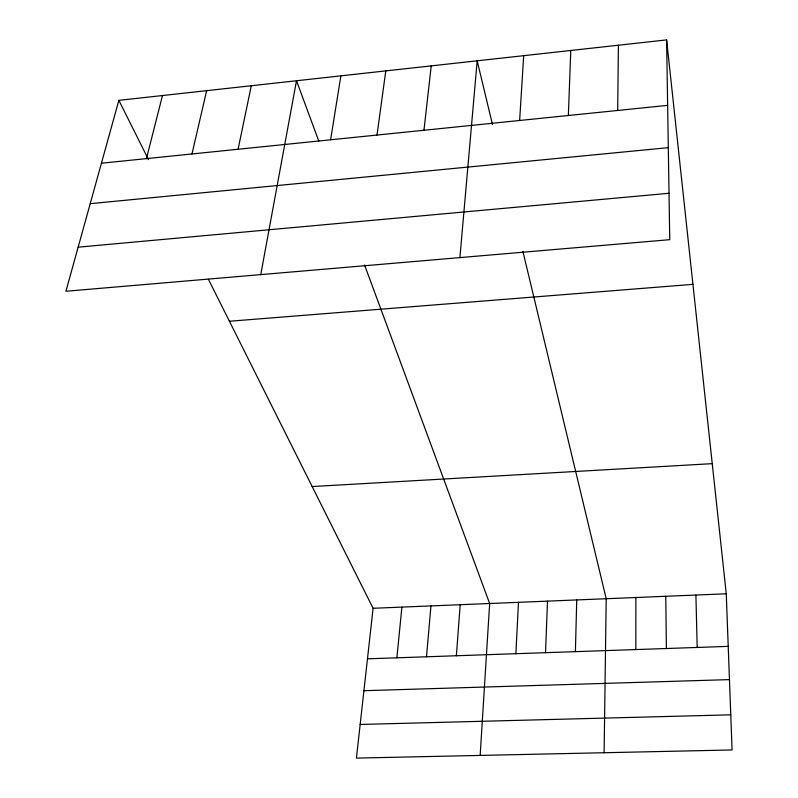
<?xml version="1.0" encoding="UTF-8"?>
<svg xmlns="http://www.w3.org/2000/svg" width="798" height="798" viewBox="0 0 798 798"><rect width="100%" height="100%" fill="white"/><g stroke="black" fill="none" stroke-linecap="round" stroke-linejoin="round"><path stroke-width="1.2" d="M635.826 649.562L635.876 597.512M617.692 110.463L618.4 45.217M604.116 752.733L606.201 598.729L522.909 251.46M575.398 651.647L576.735 599.936M568.366 115.501L570.77 50.483M545.523 652.684L547.498 601.133M515.877 653.702L518.471 602.33M519.638 120.478L523.697 55.67M480.157 755.417L489.653 603.507L364.576 265.006M456.366 655.756L460.187 604.714M459.907 257.604L477.184 60.808L492.476 124.558M426.501 656.784L430.94 605.911M396.875 657.811L401.903 607.108M208.388 279.23L373.095 608.285L356.417 758.1L732.075 749.96L726.26 593.802L666.609 39.9L118.862 100.358L65.925 291.26L669.751 239.679L666.609 39.9M423.967 130.264L431.219 65.885M377.005 135.062L385.793 70.892M330.601 139.8L340.886 75.85M260.756 274.612L296.497 80.748L318.801 141.106M238.083 149.256L251.3 85.745M191.979 153.974L206.642 90.673M146.433 158.622L162.493 95.541M101.426 163.221L667.637 105.356M90.214 203.68L668.305 147.66M78.154 247.181L669.023 193.276M229.425 321.255L692.933 284.347M312.158 486.551L712.245 463.658M373.095 608.285L726.26 593.802M367.469 658.819L728.215 646.38M363.918 690.709L729.452 679.607M360.157 724.454L730.759 714.818M118.862 100.358L148.538 159.65M695.906 595.049L697.183 647.447M665.781 596.286L666.39 648.515"/></g></svg>
